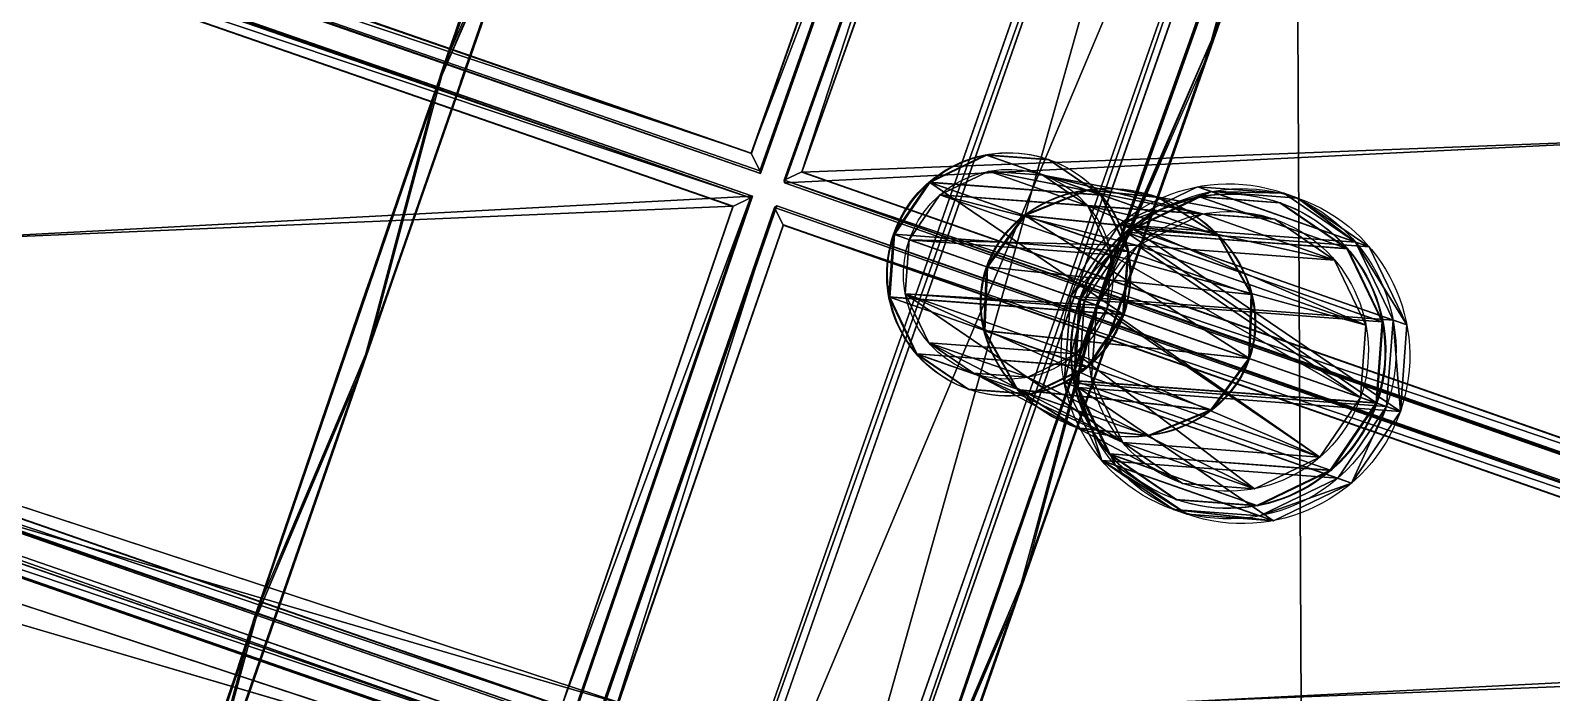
# Model space of a CAD drawing. Extents: x -372 to 678, y -263 to 741.
# Drawn here: x 41.424 to 44.148, y 55.401 to 56.587 of the extents above; entities that cross this region are included whole.
import ezdxf

# ---------------------------------------------------------------- set-up
doc = ezdxf.new("R2010")
doc.units = 0
doc.header["$LTSCALE"] = 0.0254
doc.layers.get('0').update_dxf_attribs({"linetype": 'CONTINUOUS'})
doc.layers.add('LOCATION_SNAPSHOT', color=144, linetype='CONTINUOUS')
doc.layers.add('LOCATION_TERRAIN', color=36, linetype='CONTINUOUS')

# ---------------------------------------------------------------- blocks, each defined once
blk = doc.blocks.new('LOCATION_SNAPSHOT')
at = {"color": 8}
mesh = blk.add_polyface(dxfattribs=at)
corners = [(-369.3084, -262.9446), (369.3059, 262.9472), (-371.8207, 259.3767), (371.8242, -259.3771)]
mesh.append_faces([[corners[k] for k in face] for face in [(0, 1, 2), (1, 0, 3)]], dxfattribs={"vtx0": -1, "color": 8})
blk = doc.blocks.new('LOCATION_TERRAIN')
at = {"color": 8}
mesh = blk.add_polyface(dxfattribs=at)
corners = [(56.2872, 50.0168, -1.4582), (56.2273, 62.453, -2.7117), (43.6658, 62.3925, -3.4622)]
mesh.append_faces([[corners[k] for k in face] for face in [(0, 1, 2)]], dxfattribs={"color": 8})
mesh = blk.add_polyface(dxfattribs=at)
corners = [(43.7257, 49.9563, -2.0692), (43.6658, 62.3925, -3.4622), (31.1043, 62.332, -4.0459)]
mesh.append_faces([[corners[k] for k in face] for face in [(0, 1, 2)]], dxfattribs={"color": 8})
mesh = blk.add_polyface(dxfattribs=at)
corners = [(56.2872, 50.0168, -1.4582), (43.6658, 62.3925, -3.4622), (43.7257, 49.9563, -2.0692)]
mesh.append_faces([[corners[k] for k in face] for face in [(0, 1, 2)]], dxfattribs={"color": 8})
mesh = blk.add_polyface(dxfattribs=at)
corners = [(43.7257, 49.9563, -2.0692), (31.1043, 62.332, -4.0459), (31.1642, 49.8958, -2.5444)]
mesh.append_faces([[corners[k] for k in face] for face in [(0, 1, 2)]], dxfattribs={"color": 8})
blk = doc.blocks.new('GROUP_54')
at = {"color": 0}
for p, q in [((171.7473, 14.0625, -13.5021), (166.6671, 15.6097, -13.244)), ((171.6949, 13.9043, -13.5021), (166.6671, 15.6097, -13.244)), ((171.7473, 14.0625, -13.5021), (166.6671, 15.6097, -13.244)), ((171.6949, 13.9043, -13.5021), (166.6671, 15.6097, -13.244)), ((171.6949, 13.9043, -13.7521), (166.6671, 15.6097, -13.494)), ((171.6949, 13.9043, -13.7521), (166.6671, 15.6097, -13.494)), ((171.6949, 13.9043, -13.7521), (166.6126, 15.4522, -13.494)), ((171.6424, 13.7461, -13.7521), (166.6126, 15.4522, -13.494)), ((171.6949, 13.9043, -13.7521), (166.6126, 15.4522, -13.494)), ((171.6424, 13.7461, -13.7521), (166.6126, 15.4522, -13.494)), ((171.6424, 13.7461, -13.2521), (166.6126, 15.4522, -12.994)), ((171.6424, 13.7461, -13.2521), (166.6126, 15.4522, -12.994))]:
    blk.add_line(p, q, dxfattribs=at)
mesh = blk.add_polyface(dxfattribs=at)
corners = [(171.6424, 13.7461, -13.2521), (166.7762, 15.9247, -12.994), (166.6126, 15.4522, -12.994)]
mesh.append_faces([[corners[k] for k in face] for face in [(0, 1, 2)]], dxfattribs={"color": 0})
mesh = blk.add_polyface(dxfattribs=at)
corners = [(171.7998, 14.2207, -13.7521), (166.7216, 15.7672, -13.494), (166.7762, 15.9247, -13.494)]
mesh.append_faces([[corners[k] for k in face] for face in [(0, 1, 2)]], dxfattribs={"color": 0})
mesh = blk.add_polyface(dxfattribs=at)
corners = [(171.7998, 14.2207, -13.2521), (166.7762, 15.9247, -12.994), (171.6424, 13.7461, -13.2521)]
mesh.append_faces([[corners[k] for k in face] for face in [(0, 1, 2)]], dxfattribs={"color": 0})
mesh = blk.add_polyface(dxfattribs=at)
corners = [(166.7762, 15.9247, -13.494), (171.7998, 14.2207, -13.2521), (171.7998, 14.2207, -13.7521), (166.7762, 15.9247, -12.994)]
mesh.append_faces([[corners[k] for k in face] for face in [(0, 1, 2), (1, 0, 3)]], dxfattribs={"vtx0": -1, "color": 0})
mesh = blk.add_polyface(dxfattribs=at)
corners = [(171.7473, 14.0625, -13.5021), (166.6671, 15.6097, -13.244), (166.7216, 15.7672, -13.244)]
mesh.append_faces([[corners[k] for k in face] for face in [(0, 1, 2)]], dxfattribs={"color": 0})
mesh = blk.add_polyface(dxfattribs=at)
corners = [(171.7998, 14.2207, -13.7521), (171.7473, 14.0625, -13.7521), (166.7216, 15.7672, -13.494)]
mesh.append_faces([[corners[k] for k in face] for face in [(0, 1, 2)]], dxfattribs={"color": 0})
mesh = blk.add_polyface(dxfattribs=at)
corners = [(171.7473, 14.0625, -13.5021), (166.7216, 15.7672, -13.494), (171.7473, 14.0625, -13.7521), (166.7216, 15.7672, -13.244)]
mesh.append_faces([[corners[k] for k in face] for face in [(0, 1, 2), (1, 0, 3)]], dxfattribs={"vtx0": -1, "color": 0})
mesh = blk.add_polyface(dxfattribs=at)
corners = [(171.6949, 13.9043, -13.7521), (166.6126, 15.4522, -13.494), (166.6671, 15.6097, -13.494)]
mesh.append_faces([[corners[k] for k in face] for face in [(0, 1, 2)]], dxfattribs={"color": 0})
mesh = blk.add_polyface(dxfattribs=at)
corners = [(171.7473, 14.0625, -13.5021), (171.6949, 13.9043, -13.5021), (166.6671, 15.6097, -13.244)]
mesh.append_faces([[corners[k] for k in face] for face in [(0, 1, 2)]], dxfattribs={"color": 0})
mesh = blk.add_polyface(dxfattribs=at)
corners = [(166.6671, 15.6097, -13.494), (171.6949, 13.9043, -13.5021), (171.6949, 13.9043, -13.7521), (166.6671, 15.6097, -13.244)]
mesh.append_faces([[corners[k] for k in face] for face in [(0, 1, 2), (1, 0, 3)]], dxfattribs={"vtx0": -1, "color": 0})
mesh = blk.add_polyface(dxfattribs=at)
corners = [(171.6949, 13.9043, -13.7521), (171.6424, 13.7461, -13.7521), (166.6126, 15.4522, -13.494)]
mesh.append_faces([[corners[k] for k in face] for face in [(0, 1, 2)]], dxfattribs={"color": 0})
mesh = blk.add_polyface(dxfattribs=at)
corners = [(171.6424, 13.7461, -13.2521), (166.6126, 15.4522, -13.494), (171.6424, 13.7461, -13.7521), (166.6126, 15.4522, -12.994)]
mesh.append_faces([[corners[k] for k in face] for face in [(0, 1, 2), (1, 0, 3)]], dxfattribs={"vtx0": -1, "color": 0})
blk = doc.blocks.new('GROUP218_1')
at = {"color": 9}
blk.add_blockref('GROUP_54', (0, 0), dxfattribs=at)
blk = doc.blocks.new('GROUP217_2')
at = {"color": 0}
blk.add_blockref('GROUP218_1', (0, 0), dxfattribs=at)
blk = doc.blocks.new('SOLAR_PANEL_1')
at = {"color": 0}
for p, q in [((0, 0.025), (0, 2.475)), ((0, 2.475), (1, 2.475)), ((0, 2.475), (1, 2.475)), ((0, 2.475), (0, 2.475, 0.05)), ((0, 2.475, 0.05), (1, 2.475, 0.05)), ((0, 0.025), (0, 2.475)), ((0, 0.025, 0.05), (0, 2.475, 0.05)), ((0, 2.475), (0, 2.475, 0.05)), ((0, 2.475, 0.05), (1, 2.475, 0.05)), ((0, 0.025, 0.05), (0, 2.475, 0.05)), ((1, 2.475), (1, 0.025)), ((1, 2.475), (1, 0.025)), ((1, 2.475), (1, 2.475, 0.05)), ((1, 2.475, 0.05), (1, 0.025, 0.05)), ((1, 2.475), (1, 2.475, 0.05)), ((1, 2.475, 0.05), (1, 0.025, 0.05)), ((0.975, 2.45, 0.05), (0.025, 2.45, 0.05)), ((0.025, 2.45, 0.05), (0.025, 0.05, 0.05)), ((0.975, 2.45, 0.05), (0.025, 2.45, 0.05)), ((0.025, 2.45, 0.05), (0.025, 2.45, 0.04)), ((0.975, 2.45, 0.04), (0.025, 2.45, 0.04)), ((0.025, 2.45, 0.05), (0.025, 0.05, 0.05)), ((0.025, 2.45, 0.04), (0.025, 0.05, 0.04)), ((0.025, 2.45, 0.05), (0.025, 2.45, 0.04)), ((0.025, 2.45, 0.04), (0.025, 0.05, 0.04)), ((0.975, 2.45, 0.04), (0.025, 2.45, 0.04)), ((0.975, 0.05, 0.05), (0.975, 2.45, 0.05)), ((0.975, 2.45, 0.05), (0.975, 2.45, 0.04)), ((0.975, 0.05, 0.05), (0.975, 2.45, 0.05)), ((0.975, 2.45, 0.05), (0.975, 2.45, 0.04)), ((0.975, 0.05, 0.04), (0.975, 2.45, 0.04)), ((0.975, 0.05, 0.04), (0.975, 2.45, 0.04)), ((0.025, 0.05, 0.05), (0.975, 0.05, 0.05)), ((0.025, 0.05, 0.05), (0.025, 0.05, 0.04)), ((0.025, 0.05, 0.05), (0.975, 0.05, 0.05)), ((0.025, 0.05, 0.04), (0.975, 0.05, 0.04)), ((0.025, 0.05, 0.05), (0.025, 0.05, 0.04)), ((0.025, 0.05, 0.04), (0.975, 0.05, 0.04)), ((0.975, 0.05, 0.05), (0.975, 0.05, 0.04)), ((0.975, 0.05, 0.05), (0.975, 0.05, 0.04)), ((1, 0.025), (0, 0.025)), ((0, 0.025), (0, 0.025, 0.05)), ((1, 0.025), (0, 0.025)), ((1, 0.025, 0.05), (0, 0.025, 0.05)), ((0, 0.025), (0, 0.025, 0.05)), ((1, 0.025, 0.05), (0, 0.025, 0.05)), ((1, 0.025), (1, 0.025, 0.05)), ((1, 0.025), (1, 0.025, 0.05))]:
    blk.add_line(p, q, dxfattribs=at)
mesh = blk.add_polyface(dxfattribs=at)
corners = [(0, 2.475), (1, 0.025), (0, 0.025), (1, 2.475)]
mesh.append_faces([[corners[k] for k in face] for face in [(0, 1, 2), (1, 0, 3)]], dxfattribs={"vtx0": -1, "color": 0})
mesh = blk.add_polyface(dxfattribs=at)
corners = [(0, 2.475, 0.05), (1, 2.475), (0, 2.475), (1, 2.475, 0.05)]
mesh.append_faces([[corners[k] for k in face] for face in [(0, 1, 2), (1, 0, 3)]], dxfattribs={"vtx0": -1, "color": 0})
mesh = blk.add_polyface(dxfattribs=at)
corners = [(0, 2.475, 0.05), (0, 0.025), (0, 0.025, 0.05), (0, 2.475)]
mesh.append_faces([[corners[k] for k in face] for face in [(0, 1, 2), (1, 0, 3)]], dxfattribs={"vtx0": -1, "color": 0})
mesh = blk.add_polyface(dxfattribs=at)
corners = [(0, 0.025, 0.05), (0.025, 0.05, 0.05), (0, 2.475, 0.05), (1, 0.025, 0.05), (0.975, 0.05, 0.05), (0.975, 2.45, 0.05), (0.025, 2.45, 0.05), (1, 2.475, 0.05)]
mesh.append_faces([[corners[k] for k in face] for face in [(0, 1, 2), (1, 3, 4), (4, 3, 5), (2, 6, 7), (6, 2, 1), (7, 5, 3)]], dxfattribs={"vtx0": -1, "vtx1": -1, "color": 0})
mesh.append_faces([[corners[k] for k in face] for face in [(1, 0, 3), (7, 6, 5)]], dxfattribs={"vtx0": -1, "vtx2": -1, "color": 0})
mesh = blk.add_polyface(dxfattribs=at)
corners = [(1, 2.475), (1, 0.025, 0.05), (1, 0.025), (1, 2.475, 0.05)]
mesh.append_faces([[corners[k] for k in face] for face in [(0, 1, 2), (1, 0, 3)]], dxfattribs={"vtx0": -1, "color": 0})
mesh = blk.add_polyface(dxfattribs=at)
corners = [(0.975, 2.45, 0.05), (0.025, 2.45, 0.04), (0.975, 2.45, 0.04), (0.025, 2.45, 0.05)]
mesh.append_faces([[corners[k] for k in face] for face in [(0, 1, 2), (1, 0, 3)]], dxfattribs={"vtx0": -1, "color": 0})
mesh = blk.add_polyface(dxfattribs=at)
corners = [(0.025, 2.45, 0.04), (0.025, 0.05, 0.05), (0.025, 0.05, 0.04), (0.025, 2.45, 0.05)]
mesh.append_faces([[corners[k] for k in face] for face in [(0, 1, 2), (1, 0, 3)]], dxfattribs={"vtx0": -1, "color": 0})
at = {"color": 153}
mesh = blk.add_polyface(dxfattribs=at)
corners = [(0.975, 0.05, 0.04), (0.025, 2.45, 0.04), (0.025, 0.05, 0.04), (0.975, 2.45, 0.04)]
mesh.append_faces([[corners[k] for k in face] for face in [(0, 1, 2), (1, 0, 3)]], dxfattribs={"vtx0": -1, "color": 153})
at = {"color": 0}
mesh = blk.add_polyface(dxfattribs=at)
corners = [(0.975, 2.45, 0.05), (0.975, 0.05, 0.04), (0.975, 0.05, 0.05), (0.975, 2.45, 0.04)]
mesh.append_faces([[corners[k] for k in face] for face in [(0, 1, 2), (1, 0, 3)]], dxfattribs={"vtx0": -1, "color": 0})
mesh = blk.add_polyface(dxfattribs=at)
corners = [(0.025, 0.05, 0.04), (0.975, 0.05, 0.05), (0.975, 0.05, 0.04), (0.025, 0.05, 0.05)]
mesh.append_faces([[corners[k] for k in face] for face in [(0, 1, 2), (1, 0, 3)]], dxfattribs={"vtx0": -1, "color": 0})
mesh = blk.add_polyface(dxfattribs=at)
corners = [(1, 0.025), (0, 0.025, 0.05), (0, 0.025), (1, 0.025, 0.05)]
mesh.append_faces([[corners[k] for k in face] for face in [(0, 1, 2), (1, 0, 3)]], dxfattribs={"vtx0": -1, "color": 0})
blk = doc.blocks.new('SOLAR_PANEL_STRUCTURE')
at = {"color": 0}
for p, q in [((5.0137, 0, -0.0089), (2.9803, 0, -0.0089)), ((2.9803, 0, 0.0311), (3.4565, 0, 0.0311)), ((3.4565, 0, 0.0311), (2.9803, 0, 0.716)), ((3.021, 0, 0.7275), (3.4958, 0, 0.0447)), ((3.4958, 0, 0.0447), (3.9705, 0, 0.6472)), ((4.0088, 0, 0.6311), (3.536, 0, 0.0311)), ((3.536, 0, 0.0311), (4.4568, 0, 0.0311)), ((4.4568, 0, 0.0311), (4.0088, 0, 0.6311)), ((4.0593, 0, 0.6304), (4.5005, 0, 0.0393)), ((4.5005, 0, 0.0393), (4.9642, 0, 0.3962)), ((4.5554, 0, 0.0311), (4.9889, 0, 0.0311)), ((4.9889, 0, 0.3647), (4.5554, 0, 0.0311)), ((4.9889, 0, 0.0311), (4.9889, 0, 0.3647)), ((5.4167, 0, 0.2003), (5.0137, 0, -0.0089)), ((5.0289, 0, 0.3744), (5.0289, 0, 0.044)), ((5.0289, 0, 0.044), (5.3701, 0, 0.2212)), ((5.4963, 0, 0.1646), (5.5126, 0, 0.2011))]:
    blk.add_line(p, q, dxfattribs=at)
at = {"color": 0, "extrusion": (4.81162e-16, 1, -7.04887e-16)}
blk.add_arc((-2.9803, -5.3738), 6.1449, 90, 114.4293, dxfattribs=at)
at = {"color": 0}
mesh = blk.add_polyface(dxfattribs=at)
corners = [(4.4568, 0, 0.0311), (4.5554, 0, 0.0311), (3.536, 0, 0.0311), (4.5005, 0, 0.0393), (4.9889, 0, 0.3647), (4.9642, 0, 0.3962), (5.0289, 0, 0.3744), (4.0088, 0, 0.6311), (4.0593, 0, 0.6304), (3.4958, 0, 0.0447), (3.9705, 0, 0.6472), (3.4565, 0, 0.0311), (2.9803, 0, 0.716), (3.021, 0, 0.7275), (2.9803, 0, 0.7711), (5.0137, 0, -0.0089), (5.0289, 0, 0.044), (5.4167, 0, 0.2003), (4.9889, 0, 0.0311), (2.9803, 0, -0.0089), (5.3701, 0, 0.2212), (5.5126, 0, 0.2011), (5.0155, 0, 0.4243), (4.0126, 0, 0.6838), (5.4963, 0, 0.1646), (2.9803, 0, 0.0311)]
mesh.append_faces([[corners[k] for k in face] for face in [(0, 1, 2), (1, 3, 4), (7, 3, 0), (3, 7, 8), (9, 12, 13), (15, 16, 17), (18, 2, 1), (21, 20, 22), (22, 8, 23), (23, 13, 14), (4, 16, 18), (16, 4, 6)]], dxfattribs={"vtx0": -1, "vtx1": -1, "color": 0})
mesh.append_faces([[corners[k] for k in face] for face in [(1, 0, 3), (4, 5, 6), (11, 9, 2), (16, 15, 18), (18, 19, 11), (18, 11, 2), (17, 20, 21), (22, 6, 5), (23, 8, 7), (23, 7, 10)]], dxfattribs={"vtx0": -1, "vtx1": -1, "vtx2": -1, "color": 0})
mesh.append_faces([[corners[k] for k in face] for face in [(4, 3, 5), (9, 7, 2), (7, 9, 10), (9, 11, 12), (13, 12, 14), (18, 15, 19), (17, 16, 20), (22, 20, 6), (22, 5, 8), (23, 10, 13)]], dxfattribs={"vtx0": -1, "vtx2": -1, "color": 0})
mesh.append_faces([[corners[k] for k in face] for face in [(25, 11, 19)]], dxfattribs={"vtx1": -1, "color": 0})
mesh.append_faces([[corners[k] for k in face] for face in [(21, 24, 17)]], dxfattribs={"vtx2": -1, "color": 0})
blk = doc.blocks.new('GROUP0_4')
at = {"color": 0, "extrusion": (-0.251634, -1.95439e-17, 0.967823), "rotation": 90.00000000000001}
blk.add_blockref('SOLAR_PANEL_1', (1.25, -3.4844, 1.6133), dxfattribs=at)
at = {"color": 0, "extrusion": (-0.084688, 3.20437e-17, 0.996408), "rotation": 90.00000000000004}
blk.add_blockref('SOLAR_PANEL_1', (1.25, -2.6781, 1.1745), dxfattribs=at)
at = {"color": 0, "extrusion": (0.084688, -2.46519e-32, 0.996408), "rotation": 270.0000000000001}
blk.add_blockref('SOLAR_PANEL_1', (-1.25, 1.8093, 0.8781), dxfattribs=at)
at = {"color": 0, "extrusion": (0.251634, -1.95439e-17, 0.967823), "rotation": 270}
blk.add_blockref('SOLAR_PANEL_1', (-1.25, 0.903, 0.7326), dxfattribs=at)
at = {"color": 9, "rotation": 180}
for p in [(1.2303, 0.625, 0.2589), (1.2303, -0.625, 0.2589)]:
    blk.add_blockref('SOLAR_PANEL_STRUCTURE', p, dxfattribs=at)
at = {"color": 9}
for p in [(-4.7303, 0.625, 0.2589), (-4.7303, -0.625, 0.2589)]:
    blk.add_blockref('SOLAR_PANEL_STRUCTURE', p, dxfattribs=at)
blk = doc.blocks.new('GROUP_17')
at = {"color": 0}
for p, q in [((3.5, 0.25, 0.375), (-0.5, 0.25, 0.375)), ((-0.5, 0.25), (3.5, 0.25)), ((3.5, 0.25, 0.375), (-0.5, 0.25, 0.375)), ((-0.5, 0.25), (3.5, 0.25)), ((3.5, 0, 0.375), (-0.5, 0, 0.375)), ((-0.5, 0), (3.5, 0)), ((-0.5, 0), (3.5, 0)), ((3.5, 0, 0.375), (-0.5, 0, 0.375))]:
    blk.add_line(p, q, dxfattribs=at)
mesh = blk.add_polyface(dxfattribs=at)
corners = [(3.5, 0, 0.375), (-0.5, 0.25, 0.375), (-0.5, 0, 0.375), (3.5, 0.25, 0.375)]
mesh.append_faces([[corners[k] for k in face] for face in [(0, 1, 2), (1, 0, 3)]], dxfattribs={"vtx0": -1, "color": 0})
mesh = blk.add_polyface(dxfattribs=at)
corners = [(3.5, 0.25), (-0.5, 0), (-0.5, 0.25), (3.5, 0)]
mesh.append_faces([[corners[k] for k in face] for face in [(0, 1, 2), (1, 0, 3)]], dxfattribs={"vtx0": -1, "color": 0})
mesh = blk.add_polyface(dxfattribs=at)
corners = [(-0.5, 0.25, 0.375), (3.5, 0.25), (-0.5, 0.25), (3.5, 0.25, 0.375)]
mesh.append_faces([[corners[k] for k in face] for face in [(0, 1, 2), (1, 0, 3)]], dxfattribs={"vtx0": -1, "color": 0})
mesh = blk.add_polyface(dxfattribs=at)
corners = [(3.5, 0, 0.375), (-0.5, 0), (3.5, 0), (-0.5, 0, 0.375)]
mesh.append_faces([[corners[k] for k in face] for face in [(0, 1, 2), (1, 0, 3)]], dxfattribs={"vtx0": -1, "color": 0})
blk = doc.blocks.new('GROUP_15')
at = {"color": 0}
for p, q in [((0.2505, 0.4384, 8), (0.2505, 0.501)), ((0.2505, 0.4384, 8), (0.2505, 0.501)), ((0.1566, 0.4132, 8), (0.1252, 0.4674)), ((0.1566, 0.4132, 8), (0.1252, 0.4674)), ((0.3444, 0.4132, 8), (0.3757, 0.4674)), ((0.3444, 0.4132, 8), (0.3757, 0.4674)), ((0.0878, 0.3444, 8), (0.0336, 0.3757)), ((0.0878, 0.3444, 8), (0.0336, 0.3757)), ((0.4132, 0.3444, 8), (0.4674, 0.3757)), ((0.4132, 0.3444, 8), (0.4674, 0.3757)), ((0.0626, 0.2505, 8), (0, 0.2505)), ((0.0626, 0.2505, 8), (0, 0.2505)), ((0.4384, 0.2505, 8), (0.501, 0.2505)), ((0.4384, 0.2505, 8), (0.501, 0.2505)), ((0.0878, 0.1566, 8), (0.0336, 0.1252)), ((0.0878, 0.1566, 8), (0.0336, 0.1252)), ((0.4132, 0.1566, 8), (0.4674, 0.1252)), ((0.4132, 0.1566, 8), (0.4674, 0.1252)), ((0.1566, 0.0878, 8), (0.1252, 0.0336)), ((0.1566, 0.0878, 8), (0.1252, 0.0336)), ((0.3444, 0.0878, 8), (0.3757, 0.0336)), ((0.3444, 0.0878, 8), (0.3757, 0.0336)), ((0.2505, 0.0626, 8), (0.2505, 0)), ((0.2505, 0.0626, 8), (0.2505, 0))]:
    blk.add_line(p, q, dxfattribs=at)
for centre, radius in [((0.2505, 0.2505), 0.2505), ((0.2505, 0.2505), 0.2505), ((0.2505, 0.2505), 0.2505), ((0.2505, 0.2505), 0.2505), ((0.2505, 0.2505), 0.2505), ((0.2505, 0.2505), 0.2505), ((0.2505, 0.2505), 0.2505), ((0.2505, 0.2505), 0.2505), ((0.2505, 0.2505), 0.2505), ((0.2505, 0.2505), 0.2505), ((0.2505, 0.2505), 0.2505), ((0.2505, 0.2505), 0.2505), ((0.2505, 0.2505), 0.2505), ((0.2505, 0.2505, 8), 0.1879), ((0.2505, 0.2505, 8), 0.1879), ((0.2505, 0.2505, 8), 0.1879), ((0.2505, 0.2505, 8), 0.1879), ((0.2505, 0.2505, 8), 0.1879), ((0.2505, 0.2505, 8), 0.1879), ((0.2505, 0.2505, 8), 0.1879), ((0.2505, 0.2505, 8), 0.1879), ((0.2505, 0.2505, 8), 0.1879), ((0.2505, 0.2505, 8), 0.1879), ((0.2505, 0.2505, 8), 0.1879), ((0.2505, 0.2505, 8), 0.1879), ((0.2505, 0.2505, 8), 0.1879)]:
    blk.add_circle(centre, radius, dxfattribs=at)
mesh = blk.add_polyface(dxfattribs=at)
corners = [(0.0336, 0.3757), (0.0336, 0.1252), (0, 0.2505), (0.1252, 0.0336), (0.1252, 0.4674), (0.2505, 0.501), (0.2505, 0), (0.3757, 0.4674), (0.3757, 0.0336), (0.4674, 0.1252), (0.4674, 0.3757), (0.501, 0.2505)]
mesh.append_faces([[corners[k] for k in face] for face in [(0, 1, 2), (9, 10, 11)]], dxfattribs={"vtx0": -1, "color": 0})
mesh.append_faces([[corners[k] for k in face] for face in [(1, 0, 3), (3, 5, 6), (6, 7, 8), (8, 7, 9)]], dxfattribs={"vtx0": -1, "vtx1": -1, "color": 0})
mesh.append_faces([[corners[k] for k in face] for face in [(3, 0, 4), (3, 4, 5), (6, 5, 7), (9, 7, 10)]], dxfattribs={"vtx0": -1, "vtx2": -1, "color": 0})
mesh = blk.add_polyface(dxfattribs=at)
corners = [(0.1566, 0.4132, 8), (0.2505, 0.501), (0.1252, 0.4674), (0.2505, 0.4384, 8)]
mesh.append_faces([[corners[k] for k in face] for face in [(0, 1, 2), (1, 0, 3)]], dxfattribs={"vtx0": -1, "color": 0})
mesh = blk.add_polyface(dxfattribs=at)
corners = [(0.2505, 0.4384, 8), (0.3757, 0.4674), (0.2505, 0.501), (0.3444, 0.4132, 8)]
mesh.append_faces([[corners[k] for k in face] for face in [(0, 1, 2), (1, 0, 3)]], dxfattribs={"vtx0": -1, "color": 0})
mesh = blk.add_polyface(dxfattribs=at)
corners = [(0.1566, 0.4132, 8), (0.0336, 0.3757), (0.0878, 0.3444, 8), (0.1252, 0.4674)]
mesh.append_faces([[corners[k] for k in face] for face in [(0, 1, 2), (1, 0, 3)]], dxfattribs={"vtx0": -1, "color": 0})
mesh = blk.add_polyface(dxfattribs=at)
corners = [(0.4674, 0.3757), (0.3444, 0.4132, 8), (0.4132, 0.3444, 8), (0.3757, 0.4674)]
mesh.append_faces([[corners[k] for k in face] for face in [(0, 1, 2), (1, 0, 3)]], dxfattribs={"vtx0": -1, "color": 0})
mesh = blk.add_polyface(dxfattribs=at)
corners = [(0.0878, 0.1566, 8), (0.0878, 0.3444, 8), (0.0626, 0.2505, 8), (0.1566, 0.0878, 8), (0.1566, 0.4132, 8), (0.2505, 0.0626, 8), (0.2505, 0.4384, 8), (0.3444, 0.0878, 8), (0.3444, 0.4132, 8), (0.4132, 0.1566, 8), (0.4132, 0.3444, 8), (0.4384, 0.2505, 8)]
mesh.append_faces([[corners[k] for k in face] for face in [(0, 1, 2), (10, 9, 11)]], dxfattribs={"vtx0": -1, "color": 0})
mesh.append_faces([[corners[k] for k in face] for face in [(1, 3, 4), (4, 5, 6), (6, 7, 8), (8, 9, 10)]], dxfattribs={"vtx0": -1, "vtx1": -1, "color": 0})
mesh.append_faces([[corners[k] for k in face] for face in [(1, 0, 3), (4, 3, 5), (6, 5, 7), (8, 7, 9)]], dxfattribs={"vtx0": -1, "vtx2": -1, "color": 0})
mesh = blk.add_polyface(dxfattribs=at)
corners = [(0.0626, 0.2505, 8), (0.0336, 0.3757), (0, 0.2505), (0.0878, 0.3444, 8)]
mesh.append_faces([[corners[k] for k in face] for face in [(0, 1, 2), (1, 0, 3)]], dxfattribs={"vtx0": -1, "color": 0})
mesh = blk.add_polyface(dxfattribs=at)
corners = [(0.4674, 0.3757), (0.4384, 0.2505, 8), (0.501, 0.2505), (0.4132, 0.3444, 8)]
mesh.append_faces([[corners[k] for k in face] for face in [(0, 1, 2), (1, 0, 3)]], dxfattribs={"vtx0": -1, "color": 0})
mesh = blk.add_polyface(dxfattribs=at)
corners = [(0.0878, 0.1566, 8), (0, 0.2505), (0.0336, 0.1252), (0.0626, 0.2505, 8)]
mesh.append_faces([[corners[k] for k in face] for face in [(0, 1, 2), (1, 0, 3)]], dxfattribs={"vtx0": -1, "color": 0})
mesh = blk.add_polyface(dxfattribs=at)
corners = [(0.501, 0.2505), (0.4132, 0.1566, 8), (0.4674, 0.1252), (0.4384, 0.2505, 8)]
mesh.append_faces([[corners[k] for k in face] for face in [(0, 1, 2), (1, 0, 3)]], dxfattribs={"vtx0": -1, "color": 0})
mesh = blk.add_polyface(dxfattribs=at)
corners = [(0.1566, 0.0878, 8), (0.0336, 0.1252), (0.1252, 0.0336), (0.0878, 0.1566, 8)]
mesh.append_faces([[corners[k] for k in face] for face in [(0, 1, 2), (1, 0, 3)]], dxfattribs={"vtx0": -1, "color": 0})
mesh = blk.add_polyface(dxfattribs=at)
corners = [(0.4132, 0.1566, 8), (0.3757, 0.0336), (0.4674, 0.1252), (0.3444, 0.0878, 8)]
mesh.append_faces([[corners[k] for k in face] for face in [(0, 1, 2), (1, 0, 3)]], dxfattribs={"vtx0": -1, "color": 0})
mesh = blk.add_polyface(dxfattribs=at)
corners = [(0.2505, 0.0626, 8), (0.1252, 0.0336), (0.2505, 0), (0.1566, 0.0878, 8)]
mesh.append_faces([[corners[k] for k in face] for face in [(0, 1, 2), (1, 0, 3)]], dxfattribs={"vtx0": -1, "color": 0})
mesh = blk.add_polyface(dxfattribs=at)
corners = [(0.3444, 0.0878, 8), (0.2505, 0), (0.3757, 0.0336), (0.2505, 0.0626, 8)]
mesh.append_faces([[corners[k] for k in face] for face in [(0, 1, 2), (1, 0, 3)]], dxfattribs={"vtx0": -1, "color": 0})
blk = doc.blocks.new('GROUP_16')
at = {"color": 0}
for p, q in [((0.2816, 0.5631), (0.2816, 0.5631, 0.03)), ((0.2816, 0.5631), (0.2816, 0.5631, 0.03)), ((0.1408, 0.5254), (0.1408, 0.5254, 0.03)), ((0.1408, 0.5254), (0.1408, 0.5254, 0.03)), ((0.4223, 0.5254), (0.4223, 0.5254, 0.03)), ((0.4223, 0.5254), (0.4223, 0.5254, 0.03)), ((0.0377, 0.4223), (0.0377, 0.4223, 0.03)), ((0.0377, 0.4223), (0.0377, 0.4223, 0.03)), ((0.5254, 0.4223), (0.5254, 0.4223, 0.03)), ((0.5254, 0.4223), (0.5254, 0.4223, 0.03)), ((0, 0.2816), (0, 0.2816, 0.03)), ((0, 0.2816), (0, 0.2816, 0.03)), ((0.5631, 0.2816), (0.5631, 0.2816, 0.03)), ((0.5631, 0.2816), (0.5631, 0.2816, 0.03)), ((0.0377, 0.1408), (0.0377, 0.1408, 0.03)), ((0.0377, 0.1408), (0.0377, 0.1408, 0.03)), ((0.5254, 0.1408), (0.5254, 0.1408, 0.03)), ((0.5254, 0.1408), (0.5254, 0.1408, 0.03)), ((0.1408, 0.0377), (0.1408, 0.0377, 0.03)), ((0.1408, 0.0377), (0.1408, 0.0377, 0.03)), ((0.4223, 0.0377), (0.4223, 0.0377, 0.03)), ((0.4223, 0.0377), (0.4223, 0.0377, 0.03)), ((0.2816, 0), (0.2816, 0, 0.03)), ((0.2816, 0), (0.2816, 0, 0.03))]:
    blk.add_line(p, q, dxfattribs=at)
for centre in [(0.2816, 0.2816), (0.2816, 0.2816, 0.03), (0.2816, 0.2816), (0.2816, 0.2816, 0.03), (0.2816, 0.2816), (0.2816, 0.2816, 0.03), (0.2816, 0.2816), (0.2816, 0.2816, 0.03), (0.2816, 0.2816), (0.2816, 0.2816, 0.03), (0.2816, 0.2816), (0.2816, 0.2816, 0.03), (0.2816, 0.2816), (0.2816, 0.2816, 0.03), (0.2816, 0.2816), (0.2816, 0.2816, 0.03), (0.2816, 0.2816), (0.2816, 0.2816, 0.03), (0.2816, 0.2816), (0.2816, 0.2816, 0.03), (0.2816, 0.2816), (0.2816, 0.2816, 0.03), (0.2816, 0.2816), (0.2816, 0.2816, 0.03), (0.2816, 0.2816, 0.03), (0.2816, 0.2816)]:
    blk.add_circle(centre, 0.2816, dxfattribs=at)
mesh = blk.add_polyface(dxfattribs=at)
corners = [(0.0377, 0.1408, 0.03), (0.0377, 0.4223, 0.03), (0, 0.2816, 0.03), (0.1408, 0.0377, 0.03), (0.1408, 0.5254, 0.03), (0.2816, 0, 0.03), (0.2816, 0.5631, 0.03), (0.4223, 0.0377, 0.03), (0.4223, 0.5254, 0.03), (0.5254, 0.1408, 0.03), (0.5254, 0.4223, 0.03), (0.5631, 0.2816, 0.03)]
mesh.append_faces([[corners[k] for k in face] for face in [(0, 1, 2), (10, 9, 11)]], dxfattribs={"vtx0": -1, "color": 0})
mesh.append_faces([[corners[k] for k in face] for face in [(1, 3, 4), (4, 5, 6), (6, 7, 8), (8, 9, 10)]], dxfattribs={"vtx0": -1, "vtx1": -1, "color": 0})
mesh.append_faces([[corners[k] for k in face] for face in [(1, 0, 3), (4, 3, 5), (6, 5, 7), (8, 7, 9)]], dxfattribs={"vtx0": -1, "vtx2": -1, "color": 0})
mesh = blk.add_polyface(dxfattribs=at)
corners = [(0.0377, 0.4223), (0.0377, 0.1408), (0, 0.2816), (0.1408, 0.0377), (0.1408, 0.5254), (0.2816, 0), (0.2816, 0.5631), (0.4223, 0.5254), (0.4223, 0.0377), (0.5254, 0.1408), (0.5254, 0.4223), (0.5631, 0.2816)]
mesh.append_faces([[corners[k] for k in face] for face in [(0, 1, 2), (9, 10, 11)]], dxfattribs={"vtx0": -1, "color": 0})
mesh.append_faces([[corners[k] for k in face] for face in [(1, 0, 3), (3, 4, 5), (5, 7, 8), (8, 7, 9)]], dxfattribs={"vtx0": -1, "vtx1": -1, "color": 0})
mesh.append_faces([[corners[k] for k in face] for face in [(3, 0, 4), (5, 4, 6), (5, 6, 7), (9, 7, 10)]], dxfattribs={"vtx0": -1, "vtx2": -1, "color": 0})
mesh = blk.add_polyface(dxfattribs=at)
corners = [(0.1408, 0.5254, 0.03), (0.2816, 0.5631), (0.1408, 0.5254), (0.2816, 0.5631, 0.03)]
mesh.append_faces([[corners[k] for k in face] for face in [(0, 1, 2), (1, 0, 3)]], dxfattribs={"vtx0": -1, "color": 0})
mesh = blk.add_polyface(dxfattribs=at)
corners = [(0.2816, 0.5631, 0.03), (0.4223, 0.5254), (0.2816, 0.5631), (0.4223, 0.5254, 0.03)]
mesh.append_faces([[corners[k] for k in face] for face in [(0, 1, 2), (1, 0, 3)]], dxfattribs={"vtx0": -1, "color": 0})
mesh = blk.add_polyface(dxfattribs=at)
corners = [(0.1408, 0.5254, 0.03), (0.0377, 0.4223), (0.0377, 0.4223, 0.03), (0.1408, 0.5254)]
mesh.append_faces([[corners[k] for k in face] for face in [(0, 1, 2), (1, 0, 3)]], dxfattribs={"vtx0": -1, "color": 0})
mesh = blk.add_polyface(dxfattribs=at)
corners = [(0.4223, 0.5254), (0.5254, 0.4223, 0.03), (0.5254, 0.4223), (0.4223, 0.5254, 0.03)]
mesh.append_faces([[corners[k] for k in face] for face in [(0, 1, 2), (1, 0, 3)]], dxfattribs={"vtx0": -1, "color": 0})
mesh = blk.add_polyface(dxfattribs=at)
corners = [(0.0377, 0.4223, 0.03), (0, 0.2816), (0, 0.2816, 0.03), (0.0377, 0.4223)]
mesh.append_faces([[corners[k] for k in face] for face in [(0, 1, 2), (1, 0, 3)]], dxfattribs={"vtx0": -1, "color": 0})
mesh = blk.add_polyface(dxfattribs=at)
corners = [(0.5254, 0.4223), (0.5631, 0.2816, 0.03), (0.5631, 0.2816), (0.5254, 0.4223, 0.03)]
mesh.append_faces([[corners[k] for k in face] for face in [(0, 1, 2), (1, 0, 3)]], dxfattribs={"vtx0": -1, "color": 0})
mesh = blk.add_polyface(dxfattribs=at)
corners = [(0, 0.2816, 0.03), (0.0377, 0.1408), (0.0377, 0.1408, 0.03), (0, 0.2816)]
mesh.append_faces([[corners[k] for k in face] for face in [(0, 1, 2), (1, 0, 3)]], dxfattribs={"vtx0": -1, "color": 0})
mesh = blk.add_polyface(dxfattribs=at)
corners = [(0.5631, 0.2816), (0.5254, 0.1408, 0.03), (0.5254, 0.1408), (0.5631, 0.2816, 0.03)]
mesh.append_faces([[corners[k] for k in face] for face in [(0, 1, 2), (1, 0, 3)]], dxfattribs={"vtx0": -1, "color": 0})
mesh = blk.add_polyface(dxfattribs=at)
corners = [(0.1408, 0.0377, 0.03), (0.0377, 0.1408), (0.1408, 0.0377), (0.0377, 0.1408, 0.03)]
mesh.append_faces([[corners[k] for k in face] for face in [(0, 1, 2), (1, 0, 3)]], dxfattribs={"vtx0": -1, "color": 0})
mesh = blk.add_polyface(dxfattribs=at)
corners = [(0.5254, 0.1408, 0.03), (0.4223, 0.0377), (0.5254, 0.1408), (0.4223, 0.0377, 0.03)]
mesh.append_faces([[corners[k] for k in face] for face in [(0, 1, 2), (1, 0, 3)]], dxfattribs={"vtx0": -1, "color": 0})
mesh = blk.add_polyface(dxfattribs=at)
corners = [(0.2816, 0, 0.03), (0.1408, 0.0377), (0.2816, 0), (0.1408, 0.0377, 0.03)]
mesh.append_faces([[corners[k] for k in face] for face in [(0, 1, 2), (1, 0, 3)]], dxfattribs={"vtx0": -1, "color": 0})
mesh = blk.add_polyface(dxfattribs=at)
corners = [(0.4223, 0.0377, 0.03), (0.2816, 0), (0.4223, 0.0377), (0.2816, 0, 0.03)]
mesh.append_faces([[corners[k] for k in face] for face in [(0, 1, 2), (1, 0, 3)]], dxfattribs={"vtx0": -1, "color": 0})
blk = doc.blocks.new('GROUP_7')
at = {"color": 0}
for p, q in [((0.3, 0.6, 0.5), (0.3, 0.6)), ((0.3, 0.6, 0.5), (0.3, 0.6)), ((0.15, 0.5598, 0.5), (0.15, 0.5598)), ((0.15, 0.5598, 0.5), (0.15, 0.5598)), ((0.45, 0.5598, 0.5), (0.45, 0.5598)), ((0.45, 0.5598, 0.5), (0.45, 0.5598)), ((0.0402, 0.45, 0.5), (0.0402, 0.45)), ((0.0402, 0.45, 0.5), (0.0402, 0.45)), ((0.5598, 0.45, 0.5), (0.5598, 0.45)), ((0.5598, 0.45, 0.5), (0.5598, 0.45)), ((0, 0.3, 0.5), (0, 0.3)), ((0, 0.3, 0.5), (0, 0.3)), ((0.6, 0.3, 0.5), (0.6, 0.3)), ((0.6, 0.3, 0.5), (0.6, 0.3)), ((0.0402, 0.15, 0.5), (0.0402, 0.15)), ((0.0402, 0.15, 0.5), (0.0402, 0.15)), ((0.5598, 0.15, 0.5), (0.5598, 0.15)), ((0.5598, 0.15, 0.5), (0.5598, 0.15)), ((0.15, 0.0402, 0.5), (0.15, 0.0402)), ((0.15, 0.0402, 0.5), (0.15, 0.0402)), ((0.45, 0.0402, 0.5), (0.45, 0.0402)), ((0.45, 0.0402, 0.5), (0.45, 0.0402)), ((0.3, 0, 0.5), (0.3, 0)), ((0.3, 0, 0.5), (0.3, 0))]:
    blk.add_line(p, q, dxfattribs=at)
for centre in [(0.3, 0.3, 0.5), (0.3, 0.3, 0.5), (0.3, 0.3), (0.3, 0.3, 0.5), (0.3, 0.3), (0.3, 0.3, 0.5), (0.3, 0.3), (0.3, 0.3, 0.5), (0.3, 0.3), (0.3, 0.3, 0.5), (0.3, 0.3), (0.3, 0.3, 0.5), (0.3, 0.3), (0.3, 0.3, 0.5), (0.3, 0.3), (0.3, 0.3, 0.5), (0.3, 0.3), (0.3, 0.3, 0.5), (0.3, 0.3), (0.3, 0.3, 0.5), (0.3, 0.3), (0.3, 0.3, 0.5), (0.3, 0.3), (0.3, 0.3, 0.5), (0.3, 0.3), (0.3, 0.3)]:
    blk.add_circle(centre, 0.3, dxfattribs=at)
mesh = blk.add_polyface(dxfattribs=at)
corners = [(0.0402, 0.15, 0.5), (0.0402, 0.45, 0.5), (0, 0.3, 0.5), (0.15, 0.0402, 0.5), (0.15, 0.5598, 0.5), (0.3, 0, 0.5), (0.3, 0.6, 0.5), (0.45, 0.0402, 0.5), (0.45, 0.5598, 0.5), (0.5598, 0.15, 0.5), (0.5598, 0.45, 0.5), (0.6, 0.3, 0.5)]
mesh.append_faces([[corners[k] for k in face] for face in [(0, 1, 2), (10, 9, 11)]], dxfattribs={"vtx0": -1, "color": 0})
mesh.append_faces([[corners[k] for k in face] for face in [(1, 3, 4), (4, 5, 6), (6, 7, 8), (8, 9, 10)]], dxfattribs={"vtx0": -1, "vtx1": -1, "color": 0})
mesh.append_faces([[corners[k] for k in face] for face in [(1, 0, 3), (4, 3, 5), (6, 5, 7), (8, 7, 9)]], dxfattribs={"vtx0": -1, "vtx2": -1, "color": 0})
mesh = blk.add_polyface(dxfattribs=at)
corners = [(0.0402, 0.45), (0.0402, 0.15), (0, 0.3), (0.15, 0.5598), (0.15, 0.0402), (0.3, 0), (0.3, 0.6), (0.45, 0.5598), (0.45, 0.0402), (0.5598, 0.15), (0.5598, 0.45), (0.6, 0.3)]
mesh.append_faces([[corners[k] for k in face] for face in [(0, 1, 2), (9, 10, 11)]], dxfattribs={"vtx0": -1, "color": 0})
mesh.append_faces([[corners[k] for k in face] for face in [(1, 3, 4), (4, 3, 5), (5, 7, 8), (8, 7, 9)]], dxfattribs={"vtx0": -1, "vtx1": -1, "color": 0})
mesh.append_faces([[corners[k] for k in face] for face in [(1, 0, 3), (5, 3, 6), (5, 6, 7), (9, 7, 10)]], dxfattribs={"vtx0": -1, "vtx2": -1, "color": 0})
mesh = blk.add_polyface(dxfattribs=at)
corners = [(0.15, 0.5598, 0.5), (0.3, 0.6), (0.15, 0.5598), (0.3, 0.6, 0.5)]
mesh.append_faces([[corners[k] for k in face] for face in [(0, 1, 2), (1, 0, 3)]], dxfattribs={"vtx0": -1, "color": 0})
mesh = blk.add_polyface(dxfattribs=at)
corners = [(0.3, 0.6, 0.5), (0.45, 0.5598), (0.3, 0.6), (0.45, 0.5598, 0.5)]
mesh.append_faces([[corners[k] for k in face] for face in [(0, 1, 2), (1, 0, 3)]], dxfattribs={"vtx0": -1, "color": 0})
mesh = blk.add_polyface(dxfattribs=at)
corners = [(0.0402, 0.45, 0.5), (0.15, 0.5598), (0.0402, 0.45), (0.15, 0.5598, 0.5)]
mesh.append_faces([[corners[k] for k in face] for face in [(0, 1, 2), (1, 0, 3)]], dxfattribs={"vtx0": -1, "color": 0})
mesh = blk.add_polyface(dxfattribs=at)
corners = [(0.45, 0.5598, 0.5), (0.5598, 0.45), (0.45, 0.5598), (0.5598, 0.45, 0.5)]
mesh.append_faces([[corners[k] for k in face] for face in [(0, 1, 2), (1, 0, 3)]], dxfattribs={"vtx0": -1, "color": 0})
mesh = blk.add_polyface(dxfattribs=at)
corners = [(0.0402, 0.45, 0.5), (0, 0.3), (0, 0.3, 0.5), (0.0402, 0.45)]
mesh.append_faces([[corners[k] for k in face] for face in [(0, 1, 2), (1, 0, 3)]], dxfattribs={"vtx0": -1, "color": 0})
mesh = blk.add_polyface(dxfattribs=at)
corners = [(0.5598, 0.45), (0.6, 0.3, 0.5), (0.6, 0.3), (0.5598, 0.45, 0.5)]
mesh.append_faces([[corners[k] for k in face] for face in [(0, 1, 2), (1, 0, 3)]], dxfattribs={"vtx0": -1, "color": 0})
mesh = blk.add_polyface(dxfattribs=at)
corners = [(0, 0.3, 0.5), (0.0402, 0.15), (0.0402, 0.15, 0.5), (0, 0.3)]
mesh.append_faces([[corners[k] for k in face] for face in [(0, 1, 2), (1, 0, 3)]], dxfattribs={"vtx0": -1, "color": 0})
mesh = blk.add_polyface(dxfattribs=at)
corners = [(0.6, 0.3), (0.5598, 0.15, 0.5), (0.5598, 0.15), (0.6, 0.3, 0.5)]
mesh.append_faces([[corners[k] for k in face] for face in [(0, 1, 2), (1, 0, 3)]], dxfattribs={"vtx0": -1, "color": 0})
mesh = blk.add_polyface(dxfattribs=at)
corners = [(0.0402, 0.15, 0.5), (0.15, 0.0402), (0.15, 0.0402, 0.5), (0.0402, 0.15)]
mesh.append_faces([[corners[k] for k in face] for face in [(0, 1, 2), (1, 0, 3)]], dxfattribs={"vtx0": -1, "color": 0})
mesh = blk.add_polyface(dxfattribs=at)
corners = [(0.5598, 0.15, 0.5), (0.45, 0.0402), (0.5598, 0.15), (0.45, 0.0402, 0.5)]
mesh.append_faces([[corners[k] for k in face] for face in [(0, 1, 2), (1, 0, 3)]], dxfattribs={"vtx0": -1, "color": 0})
mesh = blk.add_polyface(dxfattribs=at)
corners = [(0.3, 0, 0.5), (0.15, 0.0402), (0.3, 0), (0.15, 0.0402, 0.5)]
mesh.append_faces([[corners[k] for k in face] for face in [(0, 1, 2), (1, 0, 3)]], dxfattribs={"vtx0": -1, "color": 0})
mesh = blk.add_polyface(dxfattribs=at)
corners = [(0.45, 0.0402, 0.5), (0.3, 0), (0.45, 0.0402), (0.3, 0, 0.5)]
mesh.append_faces([[corners[k] for k in face] for face in [(0, 1, 2), (1, 0, 3)]], dxfattribs={"vtx0": -1, "color": 0})
blk = doc.blocks.new('GROUP_12')
at = {"color": 252}
blk.add_blockref('GROUP_7', (1.7, -0.175, -0.5), dxfattribs=at)
at = {"color": 0}
for name, p in [('GROUP_16', (1.7184, -0.1566)), ('GROUP_15', (1.7495, -0.1255)), ('GROUP_17', (0.5, 0, 8))]:
    blk.add_blockref(name, p, dxfattribs=at)
for p, xscale, yscale in [((1.781, -0.124, 4), 0.7776459354743306, 0.8841958100627113), ((1.7821, -0.0929, 7.97), 0.7738184641980966, 0.7738184641980966)]:
    blk.add_blockref('GROUP_16', p, dxfattribs=dict(at, xscale=xscale, yscale=yscale))
blk = doc.blocks.new('GROUP5_1')
at = {"color": 9}
blk.add_blockref('GROUP_12', (-3.75, -0.125, -7.75), dxfattribs=at)
blk = doc.blocks.new('GROUP266_1')
at = {"color": 0, "extrusion": (-0.048895, 0.016986, 0.998659), "rotation": 180}
blk.add_blockref('GROUP0_4', (-68.9625, 20.9204, 3.533), dxfattribs=at)
at = {"color": 0, "extrusion": (-0.049455, 0.017323, 0.998626), "rotation": 180}
blk.add_blockref('GROUP0_4', (-69.0167, 23.2474, 3.5287), dxfattribs=at)
at = {"color": 0, "extrusion": (-0.049332, 0.01725, 0.998633), "rotation": 180}
blk.add_blockref('GROUP5_1', (-69.0043, 22.4499, 3.53), dxfattribs=at)

msp = doc.modelspace()

# ---------------------------------------------------------------- block references
at = {"color": 0}
msp.add_blockref('GROUP266_1', (0, 0), dxfattribs=at)
at = {"color": 0, "rotation": 180.5592384485013}
msp.add_blockref('GROUP217_2', (208.9671, 72.4494, 17.8195), dxfattribs=at)
at = {"layer": 'LOCATION_SNAPSHOT', "color": 0}
msp.add_blockref('LOCATION_SNAPSHOT', (0, 0), dxfattribs=at)
at = {"layer": 'LOCATION_TERRAIN', "color": 0}
msp.add_blockref('LOCATION_TERRAIN', (0, 0), dxfattribs=at)

doc.saveas('drawing.dxf')
